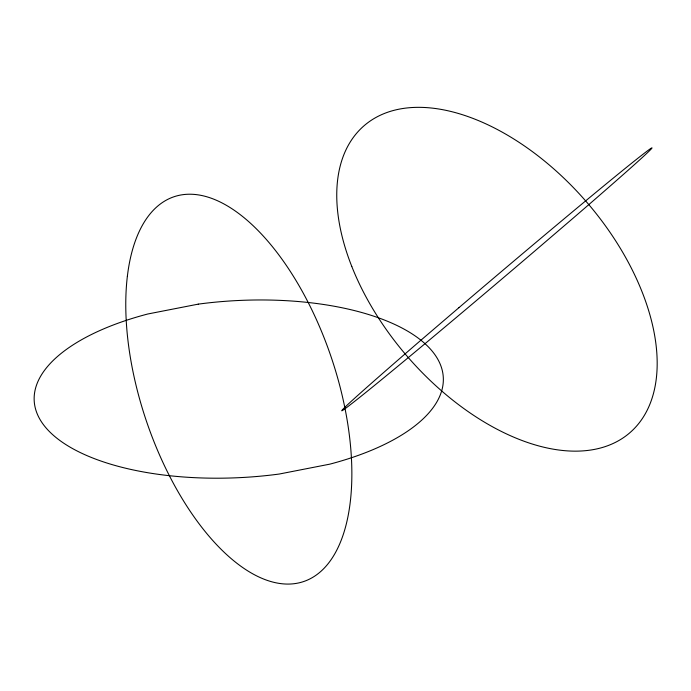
<?xml version="1.0" encoding="UTF-8"?>
<svg xmlns="http://www.w3.org/2000/svg" width="691" height="691" viewBox="0 0 691 691"><rect width="100%" height="100%" fill="white"/><g stroke="black" fill="none" stroke-linecap="round" stroke-linejoin="round"><path stroke-width="1.04" d="M458.919 307.676L420.957 340.179A204.873 2.971 -40.3 0 0 351.503 403.803A204.873 2.971 -40.3 0 0 534.929 250.893L572.891 218.382A204.873 2.971 -40.3 0 0 642.345 154.767A204.873 2.971 -40.3 0 0 458.919 307.676M198.257 304.135L147.727 314.008A204.873 88.483 -3.3 0 0 45.2 426.9A204.873 88.483 -3.3 0 0 279.242 474.035L329.771 464.162A204.873 88.483 -3.3 0 0 432.298 351.278A204.873 88.483 -3.3 0 0 198.257 304.135M351.788 266.458A203.024 118.308 49.1 0 0 628.102 434.207A203.024 118.308 49.1 0 0 510.874 137.181A203.024 118.308 49.1 0 0 351.788 266.458M127.36 276.322A203.024 97.768 71.4 0 0 278.067 583.204A203.024 97.768 71.4 0 0 310.829 307.737A203.024 97.768 71.4 0 0 127.36 276.322"/></g></svg>
